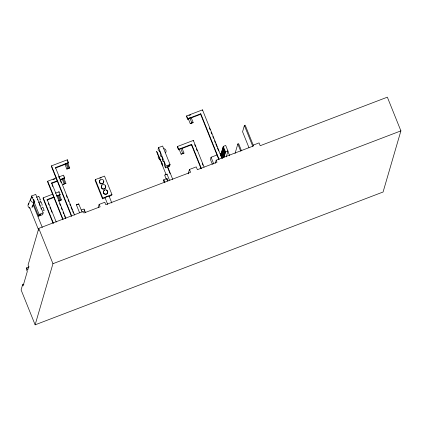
<?xml version="1.0" encoding="UTF-8"?>
<svg xmlns="http://www.w3.org/2000/svg" width="422" height="422" viewBox="0 0 422 422"><rect width="100%" height="100%" fill="white"/><g stroke="black" fill="none" stroke-linecap="round" stroke-linejoin="round"><path stroke-width="0.63" d="M161.188 155.903L162.111 157.343L162.639 159.674M31.159 197.744L31.682 195.945L35.743 194.4L43.16 212.852L42.638 214.65L38.581 216.196L33.554 203.694M67.647 161.468L68.322 163.156L68.485 162.602L67.356 159.79L51.526 165.835L51.368 166.389L71.36 216.122M56.237 177.952L47.712 181.207L47.554 181.761L62.667 219.361M52.945 194.104L43.202 197.823L43.044 198.377L53.04 223.243M38.581 216.196L39.104 214.402L31.682 195.945M29.176 266.857L26.718 267.796L26.328 269.136L27.293 271.541L23.126 285.847L22.64 284.644L23.869 284.175M56.933 180.927L51.684 182.932L51.521 183.486L57.598 181.165M248.943 147.621L242.566 131.748L244.391 125.492L245.203 125.181L253.543 145.938L216.196 160.191L217.003 162.196L197.38 169.691L196.251 166.88L189.457 169.475L190.591 172.281L105.769 204.659L104.798 202.254L99.123 204.422L100.093 206.827L83.936 212.994L83.292 211.39L38.761 228.386L28.063 265.085L28.707 266.688L27.683 270.201L26.718 267.796M53.589 197.095L47.174 199.543L47.011 200.102L54.301 197.317M22.64 284.644L21.1 289.925L35.131 324.829L383.076 192.005L400.9 130.873L387.354 97.171L260.184 145.717L259.055 142.905L253.221 145.131M67.193 160.349L67.356 159.79M58.869 192.332L59.033 191.778L55.377 193.176M58.674 177.024L63.543 175.162L64.671 177.973L64.508 178.527L63.833 176.844M59.998 195.143L60.161 194.589L59.033 191.778M35.131 324.829L52.956 263.697L38.761 228.386M95.335 179.587L95.103 180.384L102.525 198.836L105.089 197.86A2.189 0.327 -21.9 0 1 107.235 196.689A2.189 0.327 -21.9 0 1 109.15 196.309L111.714 195.328L111.946 194.537L104.529 176.079L95.335 179.587L102.752 198.045L102.525 198.836M98.215 207.545L99.123 204.422M164.269 164.865L165.466 167.845L169.523 166.294L170.045 164.496L162.628 146.044L158.572 147.589L158.044 149.388L158.524 150.58M165.466 167.845L165.988 166.046L158.572 147.589M167.951 180.954L166.98 178.543L163.736 179.783L163.551 180.421L164.274 182.225M163.91 180.405L164.401 182.304M166.98 178.543L166.795 179.181L167.523 180.985M204.095 167.107L193.371 140.426L177.541 146.466L177.377 147.02L178.506 149.831L179.582 149.42M221.998 158.382L202.497 109.868L186.666 115.908L186.503 116.461L187.632 119.273L189.246 118.656L188.307 118.772L189.109 118.25L191.192 117.606L193.155 122.475L192.923 122.691L190.269 123.646L188.307 118.772M178.506 149.831L178.67 149.272L177.541 146.466M187.632 119.273L187.795 118.714L186.666 115.908M201.046 168.631L191.493 144.873L191.657 144.319L178.67 149.272M218.744 159.395L200.619 114.315L200.782 113.761L187.795 118.714M193.207 140.98L193.371 140.426M202.333 110.422L202.497 109.868M188.18 173.853L189.457 169.475M217.008 154.98L211.069 157.248L210.42 159.469L212.377 164.343M215.283 163.319L216.196 160.191M220.474 155.982L223.275 146.381L225.707 145.448L227.964 151.065L226.271 156.878M223.275 146.381L225.533 151.994L223.971 157.353L221.487 152.516M235.07 153.423L237.823 143.981L238.636 143.675L241.516 150.844M28.168 204.564L30.864 198.741M34.826 201.89L33.792 199.601L33.264 199.801L34.229 202.207L31.887 207.271L32.389 207.002L33.95 203.631M64.898 164.211L67.784 163.04L69.677 168.003L66.861 169.08L64.898 164.211L65.552 164.179M66.834 169.027L69.751 167.914M61.454 179.619C60.293 179.498 64.424 177.82 63.764 178.685M65.938 183.285L63.047 184.451L65.938 183.285L64.002 178.469M56.812 195.982L59.46 195.027L59.254 195.302M59.491 195.085L61.422 199.901L58.88 201.051M190.243 123.588L193.155 122.475M179.181 149.335L182.067 148.164L183.96 153.128L181.143 154.204L179.181 149.335L179.55 149.372M166.31 179.281L164.617 175.072L167.028 174.096L169.47 180.157M181.117 154.146L184.029 153.033M167.049 174.138L166.648 174.444M78.74 203.99L82.206 212.277M58.579 200.919L61.422 199.901M39.847 199.748C41.272 202.027 38.871 195.154 38.787 196.863M41.957 205.298C43.102 206.295 40.269 199.664 40.818 202.46M78.36 204.227L77.78 204.496M188.94 115.533L190.765 114.837M68.485 162.602L55.498 167.56L74.599 215.078M55.335 168.114L65.663 164.169M190.707 118.097L200.619 114.315M53.03 179.672L54.86 178.97M59.85 179.814L64.671 177.973M60.029 180.236L61.243 179.772M36.361 197.29L38.798 196.362M38.444 202.423L40.718 201.558M56.506 195.982L60.161 194.589M182.162 148.433L191.493 144.873M39.104 214.402L43.16 212.852M165.988 166.046L170.045 164.496M102.752 198.045L111.946 194.537M219.983 153.845L221.766 153.165M225.533 151.994L227.964 151.065M52.956 263.697L400.9 130.873M81.304 210.008L83.994 209.011L85.444 212.619M165.45 174.956L165.767 174.845M76.878 204.812L76.398 204.802L78.819 203.852M164.722 164.865C165.26 164.643 163.419 160.117 163.325 161.389M160.418 154.246C161.426 155.18 159.215 149.478 159.173 151.007M162.301 159.083L162.486 159.437M43.614 210.225C44.869 212.261 43.086 206.606 42.501 207.044L42.553 207.339M40.792 207.951L40.976 208.304M222.99 147.357L225.475 152.194M222.763 148.138L225.248 152.975M222.51 148.987L225 153.824M222.283 149.768L224.773 154.605M221.993 150.765L224.483 155.602M221.766 151.545L224.251 156.383M221.26 153.297L223.465 157.596M220.964 154.294L222.9 158.055M220.738 155.074L222.394 158.297M39.098 203.562L39.309 204.069M41.182 208.748L41.398 209.254M244.391 125.492L252.731 146.244M237.823 143.981L240.704 151.155M227.706 150.897L229.668 155.771M209.402 128.008L210.135 129.828M211.111 132.255L211.839 134.075M212.815 136.501L213.548 138.316M214.524 140.742L215.257 142.562M215.742 143.775L216.961 146.809M217.446 148.022L218.67 151.055M200.782 113.761L219.15 159.453M211.069 157.248L213.759 163.947M189.847 117.933L191.783 122.749M194.669 144.619L195.402 146.439M196.378 148.86L197.106 150.68M202.228 163.419L202.961 165.239M191.657 144.319L201.452 168.684M180.721 148.491L182.657 153.307M167.629 166.658L172.756 179.408M167.634 167.534L170.077 173.606M160.202 154.747L160.919 156.53M162.117 159.511L162.834 161.294M159.906 159.163L166.01 174.344M163.736 179.783L164.944 182.795M109.15 196.309L111.819 202.956M105.089 197.86L107.763 204.506M66.871 163.214L68.807 168.03M65.996 163.551L67.931 168.362M84.115 209.681L84.922 211.686M76.403 204.86L79.547 212.683M63.057 178.59L64.993 183.401M62.182 178.923L64.118 183.739M58.764 176.644L59.502 178.469M60.478 180.906L61.216 182.737M66.359 195.528L67.093 197.359M68.074 199.796L68.807 201.621M69.788 204.058L70.521 205.883M71.012 207.102L72.236 210.151M72.726 211.369L73.46 213.194M51.526 165.835L71.766 216.169M58.547 195.201L60.483 200.017M57.672 195.539L59.607 200.35M51.684 182.932L65.89 218.264M52.011 184.704L52.745 186.529M59.602 203.589L60.341 205.419M61.317 207.856L62.055 209.681M63.031 212.118L63.769 213.949M64.26 215.167L65.484 218.211M47.712 181.207L63.073 219.414M47.174 199.543L56.237 222.088M48.235 203.146L48.973 204.976M49.949 207.413L50.687 209.238M51.178 210.457L51.911 212.287M43.202 197.823L53.446 223.291M33.512 205.593L42.3 227.453M29.445 207.207L38.724 230.285M39.515 204.601L39.7 205.124M37.431 199.464L37.611 199.991M159.279 151.408L159.426 151.883M39.847 205.604L39.953 206.005M99.819 178.232A2.189 0.327 -21.9 0 1 100.336 178.042M100.816 177.894A2.189 0.327 -21.9 0 1 101.217 177.799M103.532 181.128A2.189 2.147 16.3 0 1 102.483 183.828A2.189 2.147 16.3 0 1 99.645 183.011A2.189 2.147 16.3 0 1 100.199 180.162M105.183 185.854A2.189 2.147 16.3 0 1 104.883 188.739A2.189 2.147 16.3 0 1 101.934 188.671A2.189 2.147 16.3 0 1 101.718 185.77M107.531 191.541A2.189 2.147 16.3 0 1 106.312 194.32A2.189 2.147 16.3 0 1 103.474 193.091A2.189 2.147 16.3 0 1 104.698 190.311M106.37 190.348A2.189 2.147 16.3 0 1 107.257 191.05M34.229 202.207A2.622 2.564 24.8 0 1 30.727 200.387A2.622 2.564 24.8 0 1 32.958 197.243M30.194 208.167A2.622 2.564 24.8 0 1 29.007 203.536M38.956 214.903A2.189 0.327 -21.9 0 1 40.871 214.524A2.189 0.327 -21.9 0 1 38.724 215.695M169.67 165.793A2.189 0.327 -21.9 0 1 167.756 166.168A2.189 0.327 -21.9 0 1 169.902 164.997M159.753 159.316A2.622 2.564 24.8 0 1 158.735 155.343M163.852 148.607A2.622 2.564 24.8 0 1 165.529 152.78M156.689 151.466C158.092 157.522 159.458 155.871 156.689 151.466M158.915 156.599C160.323 162.649 161.689 161.004 158.915 156.599M161.246 161.7C162.649 167.75 164.021 166.099 161.246 161.7M101.807 187.943A2.189 2.147 16.3 0 0 105.563 187.547A2.189 2.147 16.3 0 0 103.306 184.541A2.189 2.147 16.3 0 0 101.807 187.943M99.893 182.694A2.189 2.147 16.3 0 0 103.648 182.293A2.189 2.147 16.3 0 0 101.385 179.287A2.189 2.147 16.3 0 0 99.893 182.694M103.87 193.186A2.189 2.147 16.3 0 0 107.626 192.791A2.189 2.147 16.3 0 0 105.368 189.779A2.189 2.147 16.3 0 0 103.87 193.186"/></g></svg>
